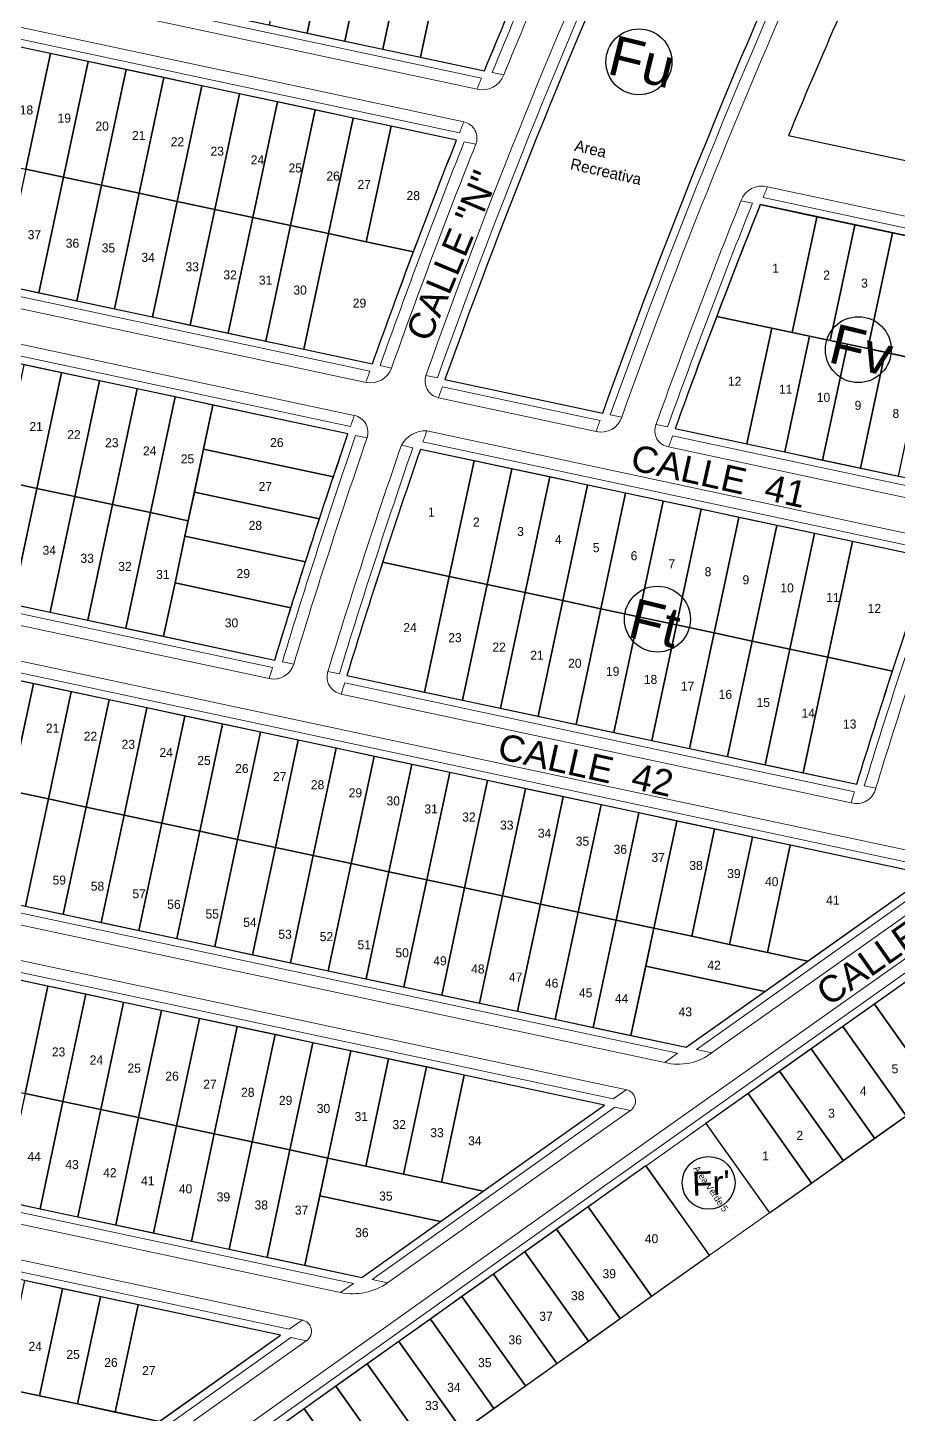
# Model space of a CAD drawing. Header units: millimetres. Extents: x 547073 to 557369, y 9424164 to 9429566.
# Drawn here: x 549781.5 to 549916.4, y 9428152.9 to 9428367.9 of the extents above; entities that cross this region are included whole.
import ezdxf

# ---------------------------------------------------------------- set-up
doc = ezdxf.new("R2010")
doc.units = ezdxf.units.MM
for name, color, linetype, lineweight in [('00 Veredas', 253, 'Continuous', 15), ('MANZANAS', 1, 'Continuous', 30), ('medidas lotes', 7, 'Continuous', 13), ('VIVIENDA', 7, 'Continuous', 30)]:
    doc.layers.add(name, color=color, linetype=linetype, lineweight=lineweight)
doc.layers.add('NUMERACION', color=1, linetype='Continuous')
doc.layers.add('TEXTO-CATASTRO', color=12, linetype='Continuous')
doc.styles.add('KBYOZ', font='micross.ttf')

msp = doc.modelspace()

# ---------------------------------------------------------------- linework, layer by layer
at = {"layer": '00 Veredas'}
for p, q in [((549855.271, 9428360.62), (549853.482, 9428361.002)), ((549850.942, 9428349.887), (549849.157, 9428350.268)), ((549849.157, 9428350.268), (549850.942, 9428349.887)), ((549893.844, 9428340.729), (549892.058, 9428341.11)), ((549837.881, 9428315.183), (549836.106, 9428315.562)), ((549843.209, 9428314.046), (549844.985, 9428313.667)), ((549871.802, 9428307.942), (549873.578, 9428307.563)), ((549878.906, 9428306.425), (549880.683, 9428306.046)), ((549834.086, 9428304.336), (549832.313, 9428304.715)), ((549832.313, 9428304.715), (549834.086, 9428304.336)), ((549841.18, 9428302.822), (549839.406, 9428303.201)), ((549822.726, 9428269.269), (549820.96, 9428269.646)), ((549828.027, 9428268.138), (549829.793, 9428267.761)), ((549911.184, 9428250.386), (549912.951, 9428250.008)), ((549885.168, 9428209.516), (549887.562, 9428209.006)), ((549880.245, 9428207.5), (549882.242, 9428208.914)), ((549872.257, 9428201.843), (549874.254, 9428203.257)), ((549874.914, 9428200.049), (549872.521, 9428200.56)), ((549885.652, 9428197.36), (549884.183, 9428196.32)), ((549888.159, 9428178.304), (549889.628, 9428179.345)), ((549829.984, 9428171.806), (549831.975, 9428173.222)), ((549834.895, 9428173.826), (549837.284, 9428173.316)), ((549822.021, 9428166.144), (549824.012, 9428167.56)), ((549824.676, 9428164.35), (549822.287, 9428164.86))]:
    msp.add_line(p, q, dxfattribs=at)
for points in [[(549851.829, 9428360.128), (549672.09, 9428398.498)], [(549851.14, 9428358.434), (549671.383, 9428396.808)], [(549668.586, 9428390.043), (549848.416, 9428351.653)], [(549669.234, 9428391.745), (549849.094, 9428353.349)], [(549833.927, 9428312.96), (549653.627, 9428351.45)], [(549834.517, 9428314.674), (549654.286, 9428353.149)], [(549651.621, 9428346.356), (549832.116, 9428307.825)], [(549651.2, 9428344.606), (549831.524, 9428306.11)], [(549939.567, 9428334.035), (549896.172, 9428343.299)], [(549938.884, 9428332.341), (549895.489, 9428341.604)], [(550090.779, 9428335.749), (549952.021, 9428248.037), (549884.754, 9428200.4)], [(550092.608, 9428334.776), (549953.023, 9428246.541), (549885.936, 9428199.032)], [(549845.155, 9428310.563), (549869.604, 9428305.344)], [(549845.762, 9428312.274), (549870.211, 9428307.054)], [(549819.432, 9428268.746), (549638.691, 9428307.33)], [(549818.91, 9428267.016), (549638.101, 9428305.615)], [(549922.43, 9428288.545), (549843.351, 9428305.426)], [(549881.458, 9428304.653), (549924.853, 9428295.39)], [(549921.835, 9428286.831), (549842.757, 9428303.713)], [(549880.848, 9428302.943), (549924.243, 9428293.679)], [(549924.783, 9428238.893), (549636.468, 9428300.442)], [(549922.626, 9428237.513), (549636.013, 9428298.699)], [(549830.62, 9428266.357), (549909.654, 9428249.485)], [(549625.956, 9428263.625), (549882.242, 9428208.914)], [(549830.095, 9428264.629), (549909.128, 9428247.757)], [(549625.463, 9428261.89), (549880.99, 9428207.341)], [(549874.358, 9428203.235), (549624.113, 9428256.657)], [(549872.257, 9428201.843), (549623.659, 9428254.913)], [(549885.168, 9428209.516), (549922.89, 9428236.23)], [(549886.94, 9428208.565), (549925.417, 9428235.814)], [(549615.14, 9428219.511), (549831.975, 9428173.222)], [(549614.751, 9428217.754), (549829.984, 9428171.806)], [(549824.182, 9428167.523), (549613.6, 9428212.478)], [(549822.021, 9428166.144), (549613.223, 9428210.718)], [(549884.754, 9428200.4), (549869.843, 9428189.841), (549674.265, 9428050.776)], [(549885.936, 9428199.032), (549870.885, 9428188.373), (549675.332, 9428049.325)], [(549834.895, 9428173.826), (549865.677, 9428195.713), (549872.521, 9428200.56)], [(549837.284, 9428173.316), (549866.718, 9428194.245), (549875.001, 9428200.11)], [(549784.682, 9428138.122), (549822.287, 9428164.86)], [(549787.071, 9428137.612), (549824.818, 9428164.451)]]:
    msp.add_lwpolyline(points, dxfattribs=at)
for points in [[(549868.265, 9428395.332, 0.0089836), (549853.482, 9428361.002, 0.0089836)], [(549870.116, 9428395.058, 0.0090627), (549855.271, 9428360.62, 0.0090919)], [(549875.472, 9428393.793, 0.0208278), (549843.209, 9428314.046, 0.0208278)], [(549877.274, 9428393.409, 0.0208653), (549844.985, 9428313.667, 0.0208653)], [(549871.802, 9428307.942, -0.0209155), (549904.127, 9428387.676)], [(549873.578, 9428307.563, -0.0209533), (549905.929, 9428387.292)], [(549849.157, 9428350.268, 0.0089118), (549836.106, 9428315.562, 0.0089118)], [(549850.945, 9428349.895, 0.008936), (549837.872, 9428315.158, 0.008936)], [(549892.058, 9428341.11, 0.0090942), (549878.873, 9428306.366, 0.0090942)], [(549893.844, 9428340.729, 0.0090942), (549880.683, 9428306.046, 0.0090942)], [(549832.313, 9428304.715, 0.0088593), (549820.96, 9428269.646, 0.0088593)], [(549834.087, 9428304.339, 0.0090047), (549822.726, 9428269.269, 0.0088918)], [(549839.406, 9428303.201, 0.0088818), (549828.027, 9428268.138, 0.0089375)], [(549841.18, 9428302.822, 0.0089375), (549829.793, 9428267.761, 0.0089375)], [(549911.184, 9428250.386, -0.0090601), (549922.621, 9428285.436, -0.0090601)], [(549912.978, 9428250.069, -0.0090601), (549924.395, 9428285.058, -0.0090601)]]:
    msp.add_lwpolyline(points, format="xyb", dxfattribs=at)
for centre, radius, start, end in [((549851.991, 9428361.822), 3.493, 255.896, 339.86711), ((550816.153, 9427966.823), 1041.446, 157.811631, 157.912214), ((550816.153, 9427966.823), 1041.446, 158.213777, 158.314238), ((549848.557, 9428350.838), 2.568, 338.26101, 77.97203), ((549895.333, 9428339.916), 3.486, 76.07821, 159.96524), ((550840.602, 9427961.603), 1018.646, 157.99367, 158.096446), ((549834.637, 9428316.324), 3.439, 257.82203, 340.62104), ((550816.153, 9427966.823), 1041.446, 160.487754, 160.587616), ((549845.788, 9428313.202), 2.714, 161.88303, 256.4991), ((550816.153, 9427966.823), 1030.046, 160.404692, 160.505679), ((550816.153, 9427966.823), 1041.446, 160.88707, 160.986845), ((549831.556, 9428305.208), 2.676, 341.00238, 77.90732), ((549870.394, 9428308.597), 3.348, 256.35386, 342.00609), ((550840.602, 9427961.603), 1030.046, 160.404692, 160.505679), ((549881.246, 9428305.447), 2.536, 157.31264, 260.985), ((549843.123, 9428301.221), 4.212, 86.89592, 151.95646), ((550816.153, 9427966.823), 1030.046, 160.808501, 160.909397), ((550840.602, 9427961.603), 1018.646, 160.319756, 160.421892), ((549819.615, 9428270.181), 3.242, 257.44063, 343.66609), ((550816.153, 9427966.823), 1041.446, 163.147589, 163.246959), ((549830.588, 9428267.283), 2.7, 161.55462, 259.5131), ((550816.153, 9427966.823), 1030.046, 163.094317, 163.194794), ((549909.969, 9428250.7), 3.061, 254.05695, 346.94208), ((550883.997, 9427952.34), 1018.646, 163.039845, 163.141455), ((549882.378, 9428215.667), 8.441, 255.36302, 307.89159), ((549873.937, 9428201.52), 1.766, 303.57466, 79.67995), ((549823.731, 9428165.828), 1.754, 302.56672, 80.79751)]:
    msp.add_arc(centre, radius, start, end, dxfattribs=at)
at = {"layer": 'MANZANAS'}
for points in [[(550172.438, 9428424.847), (550178.317, 9428432.252), (550186.23, 9428442.219), (550218.697, 9428483.112), (550070.402, 9428514.77, -0.3292917), (550034.458, 9428359.922), (549914.372, 9428385.558, 0.0091821), (549899.429, 9428351.262), (550049.065, 9428319.318), (550107.18, 9428356.055), (550117.353, 9428353.883), (550143.874, 9428388.049), (550151.636, 9428398.048)], [(549687.701, 9428433.878, 0.0088771), (549672.563, 9428399.624), (549852.29, 9428361.256, -0.0089729), (549867.064, 9428395.588)], [(549902.925, 9428387.933), (549878.476, 9428393.152, 0.0208904), (549846.169, 9428313.414), (549870.618, 9428308.195, -0.0208904)], [(549668.134, 9428388.912, 0.0088028), (549654.715, 9428354.285), (549834.922, 9428315.815, -0.0089013), (549847.967, 9428350.522), (549668.134, 9428388.912, 0.0088028)], [(549650.806, 9428343.463, 0.0087473), (549639.068, 9428308.476), (549819.782, 9428269.898, -0.008849), (549831.131, 9428304.967), (549650.806, 9428343.463, 0.0087473)], [(549938.455, 9428331.274), (549895.06, 9428340.538, 0.0091212), (549881.868, 9428305.796), (549925.263, 9428296.532, -0.0091212), (549938.455, 9428331.274)], [(549842.362, 9428302.57, 0.008948), (549830.971, 9428267.509), (549910.006, 9428250.637, -0.0090493), (549921.439, 9428285.689)], [(549635.676, 9428297.543, 0.0029526), (549632.121, 9428285.604, 0.0051256), (549626.284, 9428264.782), (549883.573, 9428209.857), (549921.295, 9428236.57), (549635.676, 9428297.543, 0.0029526)], [(549623.377, 9428253.746, 0.0080618), (549615.421, 9428220.678), (549833.302, 9428174.166), (549864.982, 9428196.691), (549870.925, 9428200.9), (549623.377, 9428253.746, 0.0080618)], [(549612.994, 9428209.54, 0.0080604), (549606.47, 9428176.166), (549783.09, 9428138.462), (549820.694, 9428165.2), (549612.994, 9428209.54, 0.0080604)]]:
    msp.add_lwpolyline(points, format="xyb", close=True, dxfattribs=at)
for points in [[(550094.469, 9428314.421), (550115.144, 9428304.721), (550126.236, 9428319.011), (550093.898, 9428334.172), (549953.69, 9428245.543), (549886.631, 9428198.054), (549896.483, 9428184.199), (549963.151, 9428231.412)], [(549881.418, 9428173.53), (549887.179, 9428177.611), (549877.328, 9428191.465), (549871.579, 9428187.394), (549676.02, 9428048.342), (549685.778, 9428034.421)]]:
    msp.add_lwpolyline(points, close=True, dxfattribs=at)
at = {"layer": 'MANZANAS', "color": 1}
for centre in [(549876.236, 9428362.662), (549910.258, 9428318.032), (549879.11, 9428276.243)]:
    msp.add_circle(centre, 5.111, dxfattribs=at)
at = {"layer": 'medidas lotes'}
msp.add_lwpolyline([(549886.631, 9428198.054), (549877.341, 9428191.448), (549887.179, 9428177.611), (549896.483, 9428184.199)], close=True, dxfattribs=at)
msp.add_arc((549831.818, 9428181.345), 9.713, 259.11894, 304.2453, dxfattribs=at)
at = {"layer": 'TEXTO-CATASTRO'}
msp.add_circle((549887.047, 9428188.831), 4.089, dxfattribs=at)
at = {"layer": 'VIVIENDA'}
for p, q in [((549810.202, 9428309.435), (549808.741, 9428302.589)), ((549808.741, 9428302.589), (549807.321, 9428295.939)), ((549806.374, 9428291.506), (549805.859, 9428289.094)), ((549805.859, 9428289.094), (549804.315, 9428281.857)), ((549804.315, 9428281.857), (549802.547, 9428273.577)), ((549902.434, 9428223.214), (549890.295, 9428225.805)), ((549801.892, 9428151.831), (549789.189, 9428154.543))]:
    msp.add_line(p, q, dxfattribs=at)
for points in [[(549828.613, 9428385.054), (549822.745, 9428386.306), (549818.919, 9428368.38), (549824.786, 9428367.128)], [(549834.481, 9428383.801), (549828.613, 9428385.054), (549824.786, 9428367.128), (549830.654, 9428365.875)], [(549840.349, 9428382.548), (549834.481, 9428383.801), (549830.654, 9428365.875), (549836.522, 9428364.622)], [(549846.217, 9428381.296), (549840.349, 9428382.548), (549836.522, 9428364.622), (549842.39, 9428363.37)], [(549784.992, 9428363.966), (549779.124, 9428365.219), (549775.297, 9428347.29), (549781.165, 9428346.037)], [(549790.86, 9428362.713), (549784.992, 9428363.966), (549781.165, 9428346.037), (549787.032, 9428344.784)], [(549796.728, 9428361.461), (549790.86, 9428362.713), (549787.032, 9428344.784), (549792.9, 9428343.532)], [(549802.595, 9428360.208), (549796.728, 9428361.461), (549792.9, 9428343.532), (549798.768, 9428342.279)], [(549808.463, 9428358.955), (549802.595, 9428360.208), (549798.768, 9428342.279), (549804.636, 9428341.026)], [(549814.331, 9428357.703), (549808.463, 9428358.955), (549804.636, 9428341.026), (549810.503, 9428339.774)], [(549820.199, 9428356.45), (549814.331, 9428357.703), (549810.503, 9428339.774), (549816.371, 9428338.521)], [(549826.066, 9428355.198), (549820.199, 9428356.45), (549816.371, 9428338.521), (549822.239, 9428337.268)], [(549831.934, 9428353.945), (549826.066, 9428355.198), (549822.239, 9428337.268), (549828.107, 9428336.016)], [(549837.802, 9428352.692), (549831.934, 9428353.945), (549828.107, 9428336.016), (549833.975, 9428334.763)], [(549787.032, 9428344.784), (549781.165, 9428346.037), (549777.337, 9428328.108), (549783.205, 9428326.855)], [(549792.9, 9428343.532), (549787.032, 9428344.784), (549783.205, 9428326.855), (549789.073, 9428325.603)], [(549798.768, 9428342.279), (549792.9, 9428343.532), (549789.073, 9428325.603), (549794.94, 9428324.35)], [(549804.636, 9428341.026), (549798.768, 9428342.279), (549794.94, 9428324.35), (549800.808, 9428323.097)], [(549810.503, 9428339.774), (549804.636, 9428341.026), (549800.808, 9428323.097), (549806.676, 9428321.845)], [(549816.371, 9428338.521), (549810.503, 9428339.774), (549806.676, 9428321.845), (549812.544, 9428320.592)], [(549822.239, 9428337.268), (549816.371, 9428338.521), (549812.544, 9428320.592), (549818.412, 9428319.339)], [(549909.705, 9428337.343), (549903.837, 9428338.595), (549900.015, 9428320.691), (549905.883, 9428319.439)], [(549828.107, 9428336.016), (549822.239, 9428337.268), (549818.412, 9428319.339), (549824.279, 9428318.087)], [(549915.572, 9428336.09), (549909.705, 9428337.343), (549905.883, 9428319.439), (549911.75, 9428318.186)], [(549921.44, 9428334.837), (549915.572, 9428336.09), (549911.75, 9428318.186), (549917.618, 9428316.934)], [(549902.689, 9428320.12), (549896.822, 9428321.373), (549892.989, 9428303.419), (549898.857, 9428302.166)], [(549908.557, 9428318.868), (549902.689, 9428320.12), (549898.857, 9428302.166), (549904.724, 9428300.914)], [(549914.425, 9428317.615), (549908.557, 9428318.868), (549904.724, 9428300.914), (549910.592, 9428299.661)], [(549920.293, 9428316.363), (549914.425, 9428317.615), (549910.592, 9428299.661), (549916.46, 9428298.408)], [(549786.731, 9428314.446), (549780.863, 9428315.698), (549777.036, 9428297.769), (549782.903, 9428296.517)], [(549792.599, 9428313.193), (549786.731, 9428314.446), (549782.903, 9428296.517), (549788.771, 9428295.264)], [(549798.466, 9428311.94), (549792.599, 9428313.193), (549788.771, 9428295.264), (549794.639, 9428294.011)], [(549804.334, 9428310.688), (549798.466, 9428311.94), (549794.639, 9428294.011), (549800.507, 9428292.759)], [(549810.202, 9428309.435), (549804.334, 9428310.688), (549800.507, 9428292.759), (549806.374, 9428291.506)], [(549856.54, 9428299.543), (549850.672, 9428300.796), (549846.845, 9428282.867), (549852.713, 9428281.614)], [(549782.903, 9428296.517), (549777.036, 9428297.769), (549773.208, 9428279.84), (549779.076, 9428278.588)], [(549862.408, 9428298.29), (549856.54, 9428299.543), (549852.713, 9428281.614), (549858.581, 9428280.361)], [(549868.276, 9428297.038), (549862.408, 9428298.29), (549858.581, 9428280.361), (549864.448, 9428279.109)], [(549788.771, 9428295.264), (549782.903, 9428296.517), (549779.076, 9428278.588), (549784.944, 9428277.335)], [(549874.144, 9428295.785), (549868.276, 9428297.038), (549864.448, 9428279.109), (549870.316, 9428277.856)], [(549880.011, 9428294.532), (549874.144, 9428295.785), (549870.316, 9428277.856), (549876.184, 9428276.603)], [(549794.639, 9428294.011), (549788.771, 9428295.264), (549784.944, 9428277.335), (549790.811, 9428276.082)], [(549800.507, 9428292.759), (549794.639, 9428294.011), (549790.811, 9428276.082), (549796.679, 9428274.83)], [(549885.879, 9428293.28), (549880.011, 9428294.532), (549876.184, 9428276.603), (549882.052, 9428275.351)], [(549891.747, 9428292.027), (549885.879, 9428293.28), (549882.052, 9428275.351), (549887.919, 9428274.098)], [(549805.859, 9428289.094), (549806.374, 9428291.506), (549800.507, 9428292.759), (549796.679, 9428274.83), (549802.547, 9428273.577), (549804.315, 9428281.857)], [(549897.615, 9428290.775), (549891.747, 9428292.027), (549887.919, 9428274.098), (549893.787, 9428272.846)], [(549903.482, 9428289.522), (549897.615, 9428290.775), (549893.787, 9428272.846), (549899.655, 9428271.593)], [(549909.35, 9428288.269), (549903.482, 9428289.522), (549899.655, 9428271.593), (549905.523, 9428270.34)], [(549852.713, 9428281.614), (549846.845, 9428282.867), (549843.018, 9428264.938), (549848.885, 9428263.685)], [(549858.581, 9428280.361), (549852.713, 9428281.614), (549848.885, 9428263.685), (549854.753, 9428262.432)], [(549864.448, 9428279.109), (549858.581, 9428280.361), (549854.753, 9428262.432), (549860.621, 9428261.18)], [(549870.316, 9428277.856), (549864.448, 9428279.109), (549860.621, 9428261.18), (549866.489, 9428259.927)], [(549876.184, 9428276.603), (549870.316, 9428277.856), (549866.489, 9428259.927), (549872.356, 9428258.674)], [(549882.052, 9428275.351), (549876.184, 9428276.603), (549872.356, 9428258.674), (549878.224, 9428257.422)], [(549887.919, 9428274.098), (549882.052, 9428275.351), (549878.224, 9428257.422), (549884.092, 9428256.169)], [(549893.787, 9428272.846), (549887.919, 9428274.098), (549884.092, 9428256.169), (549889.96, 9428254.917)], [(549899.655, 9428271.593), (549893.787, 9428272.846), (549889.96, 9428254.917), (549895.828, 9428253.664)], [(549905.523, 9428270.34), (549899.655, 9428271.593), (549895.828, 9428253.664), (549901.695, 9428252.411)], [(549782.356, 9428266.231), (549776.488, 9428267.483), (549772.939, 9428250.858), (549778.807, 9428249.605)], [(549788.224, 9428264.978), (549782.356, 9428266.231), (549778.807, 9428249.605), (549784.675, 9428248.353)], [(549794.092, 9428263.725), (549788.224, 9428264.978), (549784.675, 9428248.353), (549790.543, 9428247.1)], [(549799.96, 9428262.473), (549794.092, 9428263.725), (549790.543, 9428247.1), (549796.41, 9428245.847)], [(549805.827, 9428261.22), (549799.96, 9428262.473), (549796.41, 9428245.847), (549802.278, 9428244.595)], [(549811.695, 9428259.967), (549805.827, 9428261.22), (549802.278, 9428244.595), (549808.146, 9428243.342)], [(549817.563, 9428258.715), (549811.695, 9428259.967), (549808.146, 9428243.342), (549814.014, 9428242.089)], [(549823.431, 9428257.462), (549817.563, 9428258.715), (549814.014, 9428242.089), (549819.882, 9428240.837)], [(549829.298, 9428256.209), (549823.431, 9428257.462), (549819.882, 9428240.837), (549825.749, 9428239.584)], [(549835.166, 9428254.957), (549829.298, 9428256.209), (549825.749, 9428239.584), (549831.617, 9428238.331)], [(549841.034, 9428253.704), (549835.166, 9428254.957), (549831.617, 9428238.331), (549837.485, 9428237.079)], [(549846.902, 9428252.452), (549841.034, 9428253.704), (549837.485, 9428237.079), (549843.353, 9428235.826)], [(549852.77, 9428251.199), (549846.902, 9428252.452), (549843.353, 9428235.826), (549849.22, 9428234.574)], [(549858.637, 9428249.946), (549852.77, 9428251.199), (549849.22, 9428234.574), (549855.088, 9428233.321)], [(549784.675, 9428248.353), (549778.807, 9428249.605), (549775.258, 9428232.98), (549781.126, 9428231.727)], [(549790.543, 9428247.1), (549784.675, 9428248.353), (549781.126, 9428231.727), (549786.993, 9428230.475)], [(549864.505, 9428248.694), (549858.637, 9428249.946), (549855.088, 9428233.321), (549860.956, 9428232.068)], [(549870.373, 9428247.441), (549864.505, 9428248.694), (549860.956, 9428232.068), (549866.824, 9428230.816)], [(549796.41, 9428245.847), (549790.543, 9428247.1), (549786.993, 9428230.475), (549792.861, 9428229.222)], [(549802.278, 9428244.595), (549796.41, 9428245.847), (549792.861, 9428229.222), (549798.729, 9428227.969)], [(549876.241, 9428246.188), (549870.373, 9428247.441), (549866.824, 9428230.816), (549872.692, 9428229.563)], [(549882.109, 9428244.936), (549876.241, 9428246.188), (549872.692, 9428229.563), (549878.559, 9428228.31)], [(549808.146, 9428243.342), (549802.278, 9428244.595), (549798.729, 9428227.969), (549804.597, 9428226.717)], [(549887.976, 9428243.683), (549882.109, 9428244.936), (549878.559, 9428228.31), (549884.427, 9428227.058)], [(549893.844, 9428242.43), (549887.976, 9428243.683), (549884.427, 9428227.058), (549890.295, 9428225.805)], [(549814.014, 9428242.089), (549808.146, 9428243.342), (549804.597, 9428226.717), (549810.465, 9428225.464)], [(549819.882, 9428240.837), (549814.014, 9428242.089), (549810.465, 9428225.464), (549816.332, 9428224.211)], [(549899.712, 9428241.178), (549893.844, 9428242.43), (549890.295, 9428225.805), (549896.163, 9428224.552)], [(549825.749, 9428239.584), (549819.882, 9428240.837), (549816.332, 9428224.211), (549822.2, 9428222.959)], [(549831.617, 9428238.331), (549825.749, 9428239.584), (549822.2, 9428222.959), (549828.068, 9428221.706)], [(549921.295, 9428236.57), (549906.718, 9428239.682), (549899.712, 9428241.178), (549896.163, 9428224.552), (549902.434, 9428223.214)], [(549837.485, 9428237.079), (549831.617, 9428238.331), (549828.068, 9428221.706), (549833.936, 9428220.453)], [(549843.353, 9428235.826), (549837.485, 9428237.079), (549833.936, 9428220.453), (549839.804, 9428219.201)], [(549849.22, 9428234.574), (549843.353, 9428235.826), (549839.804, 9428219.201), (549845.671, 9428217.948)], [(549855.088, 9428233.321), (549849.22, 9428234.574), (549845.671, 9428217.948), (549851.539, 9428216.696)], [(549860.956, 9428232.068), (549855.088, 9428233.321), (549851.539, 9428216.696), (549857.407, 9428215.443)], [(549866.824, 9428230.816), (549860.956, 9428232.068), (549857.407, 9428215.443), (549863.275, 9428214.19)], [(549872.692, 9428229.563), (549866.824, 9428230.816), (549863.275, 9428214.19), (549869.142, 9428212.938)], [(549878.559, 9428228.31), (549872.692, 9428229.563), (549869.142, 9428212.938), (549875.01, 9428211.685)], [(549902.434, 9428223.214), (549896.163, 9428224.552), (549890.295, 9428225.805), (549884.427, 9428227.058), (549878.559, 9428228.31), (549877.307, 9428222.443), (549895.777, 9428218.5)], [(549895.777, 9428218.5), (549877.307, 9428222.443), (549875.01, 9428211.685), (549883.573, 9428209.857)], [(549784.613, 9428219.326), (549778.746, 9428220.578), (549775.197, 9428203.953), (549781.064, 9428202.7)], [(549917.643, 9428220.015), (549912.746, 9428216.548), (549922.571, 9428202.674), (549927.468, 9428206.142)], [(549790.481, 9428218.073), (549784.613, 9428219.326), (549781.064, 9428202.7), (549786.932, 9428201.448)], [(549796.349, 9428216.82), (549790.481, 9428218.073), (549786.932, 9428201.448), (549792.8, 9428200.195)], [(549802.217, 9428215.568), (549796.349, 9428216.82), (549792.8, 9428200.195), (549798.668, 9428198.942)], [(549912.746, 9428216.548), (549907.85, 9428213.08), (549917.675, 9428199.207), (549922.571, 9428202.674)], [(549808.085, 9428214.315), (549802.217, 9428215.568), (549798.668, 9428198.942), (549804.535, 9428197.69)], [(549813.952, 9428213.063), (549808.085, 9428214.315), (549804.535, 9428197.69), (549810.403, 9428196.437)], [(549819.82, 9428211.81), (549813.952, 9428213.063), (549810.403, 9428196.437), (549816.271, 9428195.185)], [(549825.688, 9428210.557), (549819.82, 9428211.81), (549816.271, 9428195.185), (549822.139, 9428193.932)], [(549907.85, 9428213.08), (549902.953, 9428209.612), (549912.778, 9428195.739), (549917.675, 9428199.207)], [(549831.556, 9428209.305), (549825.688, 9428210.557), (549822.139, 9428193.932), (549828.007, 9428192.679)], [(549837.424, 9428208.052), (549831.556, 9428209.305), (549828.007, 9428192.679), (549833.874, 9428191.427)], [(549902.953, 9428209.612), (549898.057, 9428206.145), (549907.882, 9428192.271), (549912.778, 9428195.739)], [(549843.291, 9428206.799), (549837.424, 9428208.052), (549833.874, 9428191.427), (549839.742, 9428190.174)], [(549849.159, 9428205.547), (549843.291, 9428206.799), (549839.742, 9428190.174), (549845.61, 9428188.921)], [(549864.982, 9428196.691), (549870.925, 9428200.9), (549849.159, 9428205.547), (549845.61, 9428188.921), (549852.105, 9428187.535)], [(549898.057, 9428206.145), (549893.16, 9428202.677), (549902.985, 9428188.804), (549907.882, 9428192.271)], [(549786.932, 9428201.448), (549781.064, 9428202.7), (549777.515, 9428186.075), (549783.383, 9428184.822)], [(549792.8, 9428200.195), (549786.932, 9428201.448), (549783.383, 9428184.822), (549789.251, 9428183.57)], [(549893.16, 9428202.677), (549886.631, 9428198.054), (549896.483, 9428184.199), (549902.985, 9428188.804)], [(549798.668, 9428198.942), (549792.8, 9428200.195), (549789.251, 9428183.57), (549795.119, 9428182.317)], [(549804.535, 9428197.69), (549798.668, 9428198.942), (549795.119, 9428182.317), (549800.986, 9428181.064)], [(549810.403, 9428196.437), (549804.535, 9428197.69), (549800.986, 9428181.064), (549806.854, 9428179.812)], [(549816.271, 9428195.185), (549810.403, 9428196.437), (549806.854, 9428179.812), (549812.722, 9428178.559)], [(549822.139, 9428193.932), (549816.271, 9428195.185), (549812.722, 9428178.559), (549818.59, 9428177.306)], [(549828.007, 9428192.679), (549822.139, 9428193.932), (549818.59, 9428177.306), (549824.457, 9428176.054)], [(549852.105, 9428187.535), (549845.61, 9428188.921), (549839.742, 9428190.174), (549833.874, 9428191.427), (549828.007, 9428192.679), (549826.754, 9428186.811), (549845.469, 9428182.816)], [(549877.328, 9428191.465), (549871.579, 9428187.394), (549868.356, 9428185.102), (549878.207, 9428171.247), (549881.418, 9428173.53), (549887.179, 9428177.611)], [(549845.469, 9428182.816), (549826.754, 9428186.811), (549824.457, 9428176.054), (549833.302, 9428174.166)], [(549868.356, 9428185.102), (549863.466, 9428181.625), (549873.317, 9428167.77), (549878.207, 9428171.247)], [(549863.466, 9428181.625), (549858.576, 9428178.148), (549868.427, 9428164.294), (549873.317, 9428167.77)], [(549858.576, 9428178.148), (549853.686, 9428174.671), (549863.537, 9428160.817), (549868.427, 9428164.294)], [(549786.871, 9428172.421), (549781.003, 9428173.674), (549777.454, 9428157.048), (549783.322, 9428155.795)], [(549853.686, 9428174.671), (549848.796, 9428171.194), (549858.647, 9428157.34), (549863.537, 9428160.817)], [(549792.739, 9428171.168), (549786.871, 9428172.421), (549783.322, 9428155.795), (549789.189, 9428154.543)], [(549798.606, 9428169.916), (549792.739, 9428171.168), (549789.189, 9428154.543), (549795.057, 9428153.29)], [(549848.796, 9428171.194), (549843.906, 9428167.717), (549853.757, 9428153.863), (549858.647, 9428157.34)], [(549820.694, 9428165.2), (549798.606, 9428169.916), (549795.057, 9428153.29), (549801.892, 9428151.831)], [(549843.906, 9428167.717), (549839.016, 9428164.24), (549848.868, 9428150.386), (549853.757, 9428153.863)], [(549839.016, 9428164.24), (549834.126, 9428160.763), (549843.978, 9428146.909), (549848.868, 9428150.386)], [(549834.126, 9428160.763), (549829.237, 9428157.287), (549839.088, 9428143.432), (549843.978, 9428146.909)], [(549801.892, 9428151.831), (549795.057, 9428153.29), (549789.189, 9428154.543), (549783.322, 9428155.795), (549777.454, 9428157.048), (549776.201, 9428151.18), (549795.256, 9428147.113)], [(549829.237, 9428157.287), (549824.347, 9428153.81), (549834.198, 9428139.955), (549839.088, 9428143.432)], [(549824.347, 9428153.81), (549819.457, 9428150.333), (549829.308, 9428136.478), (549834.198, 9428139.955)]]:
    msp.add_lwpolyline(points, close=True, dxfattribs=at)
for points in [[(549859.51, 9428378.458), (549852.087, 9428380.043), (549846.217, 9428381.296), (549846.217, 9428381.296), (549842.39, 9428363.37), (549852.29, 9428361.256, -0.0044783)], [(549847.967, 9428350.522), (549837.802, 9428352.692), (549833.975, 9428334.763), (549841.281, 9428333.203, -0.0044565)], [(549903.837, 9428338.595), (549895.035, 9428340.474, 0.0045525), (549888.293, 9428323.194), (549900.015, 9428320.691)], [(549841.281, 9428333.203), (549833.975, 9428334.763), (549828.107, 9428336.016), (549824.279, 9428318.087), (549834.922, 9428315.815, -0.0044446)], [(549896.822, 9428321.373), (549888.293, 9428323.194, 0.0045525), (549881.867, 9428305.793), (549892.989, 9428303.419)], [(549831.131, 9428304.967), (549810.202, 9428309.435), (549808.741, 9428302.589), (549828.865, 9428298.293, -0.0016919)], [(549828.865, 9428298.293), (549808.741, 9428302.589), (549807.321, 9428295.939), (549826.709, 9428291.8, -0.0016423)], [(549850.672, 9428300.796), (549842.362, 9428302.57, 0.0044781), (549836.504, 9428285.074), (549846.845, 9428282.867)], [(549826.709, 9428291.8), (549807.321, 9428295.939), (549806.374, 9428291.506), (549805.859, 9428289.094), (549824.535, 9428285.107, -0.0016894)], [(549824.535, 9428285.107), (549805.859, 9428289.094), (549804.315, 9428281.857), (549822.288, 9428278.02, -0.0017847)], [(549921.439, 9428285.689), (549909.35, 9428288.269), (549905.523, 9428270.34), (549915.558, 9428268.198, -0.0045289)], [(549846.845, 9428282.867), (549836.504, 9428285.074, 0.0044697), (549830.971, 9428267.509), (549843.018, 9428264.938)], [(549822.288, 9428278.02), (549804.315, 9428281.857), (549802.547, 9428273.577), (549819.782, 9428269.898, -0.0020404)], [(549915.558, 9428268.198), (549905.523, 9428270.34), (549901.695, 9428252.411), (549910.006, 9428250.637, -0.0045202)]]:
    msp.add_lwpolyline(points, format="xyb", close=True, dxfattribs=at)

# ---------------------------------------------------------------- texts
at = {"attachment_point": 1}
for s, insert, char_height, rotation in [('Area Recreativa', (549866.528, 9428350.585), 1.75, 347.11632), ('\\pxqc;Area Verde 5', (549885.279, 9428191.899), 1.05, 304.64153)]:
    msp.add_mtext_dynamic_manual_height_columns(s, width=8.942, gutter_width=12.5, heights=[0], dxfattribs=dict(at, insert=insert, char_height=char_height, rotation=rotation))
at = {"layer": 'MANZANAS', "color": 1, "char_height": 6.1586, "width": 0.000285, "attachment_point": 5, "rotation": 346.27061, "style": 'KBYOZ'}
for s, insert in [('Fu', (549876.703, 9428362.628)), ('Fv', (549910.726, 9428317.999)), ('Ft', (549878.677, 9428275.608))]:
    msp.add_mtext(s, dxfattribs=dict(at, insert=insert))
at = {"layer": 'NUMERACION', "color": 1, "char_height": 1.4, "width": 1.94611, "attachment_point": 1, "rotation": 0.01637}
for s, insert in [('18', (549780.239, 9428355.896)), ('19', (549786.107, 9428354.643)), ('20', (549791.975, 9428353.391)), ('21', (549797.644, 9428351.929)), ('22', (549803.649, 9428350.971)), ('23', (549809.822, 9428349.509)), ('24', (549816.052, 9428348.16)), ('25', (549821.92, 9428346.907)), ('26', (549827.787, 9428345.654)), ('27', (549832.612, 9428344.353)), ('28', (549840.211, 9428342.615)), ('37', (549781.474, 9428336.551)), ('36', (549787.374, 9428335.235)), ('35', (549792.947, 9428334.499)), ('34', (549799.102, 9428333.038)), ('33', (549805.948, 9428331.576)), ('32', (549811.816, 9428330.324)), ('1', (549896.914, 9428331.351)), ('2', (549904.817, 9428330.299)), ('31', (549817.317, 9428329.507)), ('30', (549822.666, 9428327.974)), ('3', (549910.685, 9428329.047)), ('29', (549831.877, 9428325.948)), ('12', (549890.038, 9428313.841)), ('11', (549897.945, 9428312.589)), ('10', (549903.813, 9428311.336)), ('9', (549909.683, 9428310.096)), ('8', (549915.548, 9428308.831)), ('21', (549781.739, 9428306.804)), ('22', (549787.607, 9428305.551)), ('23', (549793.474, 9428304.298)), ('26', (549819.062, 9428304.331)), ('24', (549799.342, 9428303.046)), ('25', (549805.21, 9428301.793)), ('27', (549817.275, 9428297.511)), ('1', (549843.54, 9428293.552)), ('28', (549815.731, 9428291.479)), ('2', (549850.508, 9428291.994)), ('3', (549857.354, 9428290.532)), ('4', (549863.221, 9428289.28)), ('34', (549783.779, 9428287.622)), ('5', (549869.089, 9428288.027)), ('6', (549874.957, 9428286.774)), ('33', (549789.647, 9428286.369)), ('32', (549795.515, 9428285.117)), ('7', (549880.825, 9428285.522)), ('31', (549801.383, 9428283.864)), ('29', (549813.857, 9428284.007)), ('8', (549886.431, 9428284.292)), ('9', (549892.299, 9428283.04)), ('10', (549898.166, 9428281.787)), ('11', (549905.274, 9428280.302)), ('12', (549911.702, 9428278.605)), ('30', (549812.035, 9428276.364)), ('24', (549839.712, 9428275.623)), ('23', (549846.68, 9428274.065)), ('22', (549853.526, 9428272.603)), ('21', (549859.394, 9428271.351)), ('20', (549865.262, 9428270.098)), ('19', (549871.13, 9428268.845)), ('18', (549876.997, 9428267.593)), ('17', (549882.735, 9428266.534)), ('16', (549888.602, 9428265.281)), ('15', (549894.47, 9428264.028)), ('14', (549901.446, 9428262.373)), ('21', (549784.297, 9428260.036)), ('22', (549790.165, 9428258.784)), ('13', (549907.875, 9428260.676)), ('23', (549796.033, 9428257.531)), ('24', (549801.901, 9428256.279)), ('25', (549807.768, 9428255.026)), ('26', (549813.636, 9428253.773)), ('27', (549819.504, 9428252.521)), ('28', (549825.372, 9428251.268)), ('29', (549831.239, 9428250.015)), ('30', (549837.107, 9428248.763)), ('31', (549842.975, 9428247.51)), ('32', (549848.843, 9428246.257)), ('33', (549854.711, 9428245.005)), ('34', (549860.578, 9428243.752)), ('35', (549866.446, 9428242.5)), ('36', (549872.314, 9428241.247)), ('37', (549878.182, 9428239.994)), ('38', (549884.05, 9428238.742)), ('39', (549889.917, 9428237.489)), ('59', (549785.334, 9428236.48)), ('58', (549791.254, 9428235.529)), ('40', (549895.785, 9428236.236)), ('57', (549797.711, 9428234.36)), ('41', (549905.266, 9428233.377)), ('56', (549803.101, 9428232.716)), ('55', (549809.041, 9428231.22)), ('54', (549814.892, 9428229.926)), ('53', (549820.336, 9428228.077)), ('52', (549826.75, 9428227.708)), ('51', (549832.618, 9428226.455)), ('50', (549838.486, 9428225.203)), ('49', (549844.354, 9428223.95)), ('48', (549850.222, 9428222.697)), ('42', (549886.855, 9428223.277)), ('47', (549856.089, 9428221.445)), ('46', (549861.665, 9428220.491)), ('45', (549866.941, 9428218.986)), ('44', (549872.515, 9428218.107)), ('43', (549882.393, 9428216.052)), ('23', (549785.217, 9428209.832)), ('24', (549791.085, 9428208.58)), ('25', (549796.952, 9428207.327)), ('5', (549915.406, 9428207.217)), ('26', (549802.82, 9428206.074)), ('27', (549808.688, 9428204.822)), ('28', (549814.556, 9428203.569)), ('4', (549910.493, 9428203.773)), ('29', (549820.424, 9428202.317)), ('30', (549826.291, 9428201.064)), ('31', (549832.159, 9428199.811)), ('32', (549838.027, 9428198.559)), ('3', (549905.58, 9428200.33)), ('33', (549843.895, 9428197.306)), ('2', (549900.666, 9428196.886)), ('34', (549849.762, 9428196.053)), ('44', (549781.441, 9428193.61)), ('43', (549787.309, 9428192.358)), ('1', (549895.35, 9428193.7)), ('42', (549793.177, 9428191.105)), ('41', (549799.044, 9428189.852)), ('40', (549804.912, 9428188.6)), ('39', (549810.78, 9428187.347)), ('38', (549816.648, 9428186.095)), ('35', (549835.956, 9428187.478)), ('37', (549822.899, 9428185.296)), ('36', (549832.24, 9428181.811)), ('40', (549877.159, 9428180.867)), ('39', (549870.593, 9428175.438)), ('38', (549865.71, 9428172.029)), ('37', (549860.786, 9428168.83)), ('24', (549781.606, 9428164.18)), ('36', (549856.017, 9428165.187)), ('25', (549787.474, 9428162.927)), ('26', (549793.342, 9428161.675)), ('27', (549799.21, 9428160.422)), ('35', (549851.302, 9428161.652)), ('34', (549846.504, 9428157.822)), ('33', (549843.084, 9428155.006))]:
    msp.add_mtext(s, dxfattribs=dict(at, insert=insert))
at = {"layer": 'TEXTO-CATASTRO', "attachment_point": 5, "style": 'KBYOZ'}
for s, insert, char_height, width, rotation in [('CALLE "N"', (549847.27, 9428332.61), 4.08, 0.00000000024, 67.26289), ('CALLE  41', (549888.628, 9428298.401), 4.08, 0.00000000024, 347.42904), ('CALLE  42', (549868, 9428253.601), 4.08, 0.00000000024, 347.42904), ('CALLE  48', (549915.755, 9428225.668), 4.08, 0.00000000024, 35.20243), ("Fr'", (549887.421, 9428188.804), 3.7159, 0.00027, 2.30244)]:
    msp.add_mtext(s, dxfattribs=dict(at, insert=insert, char_height=char_height, width=width, rotation=rotation))

doc.saveas('drawing.dxf')
